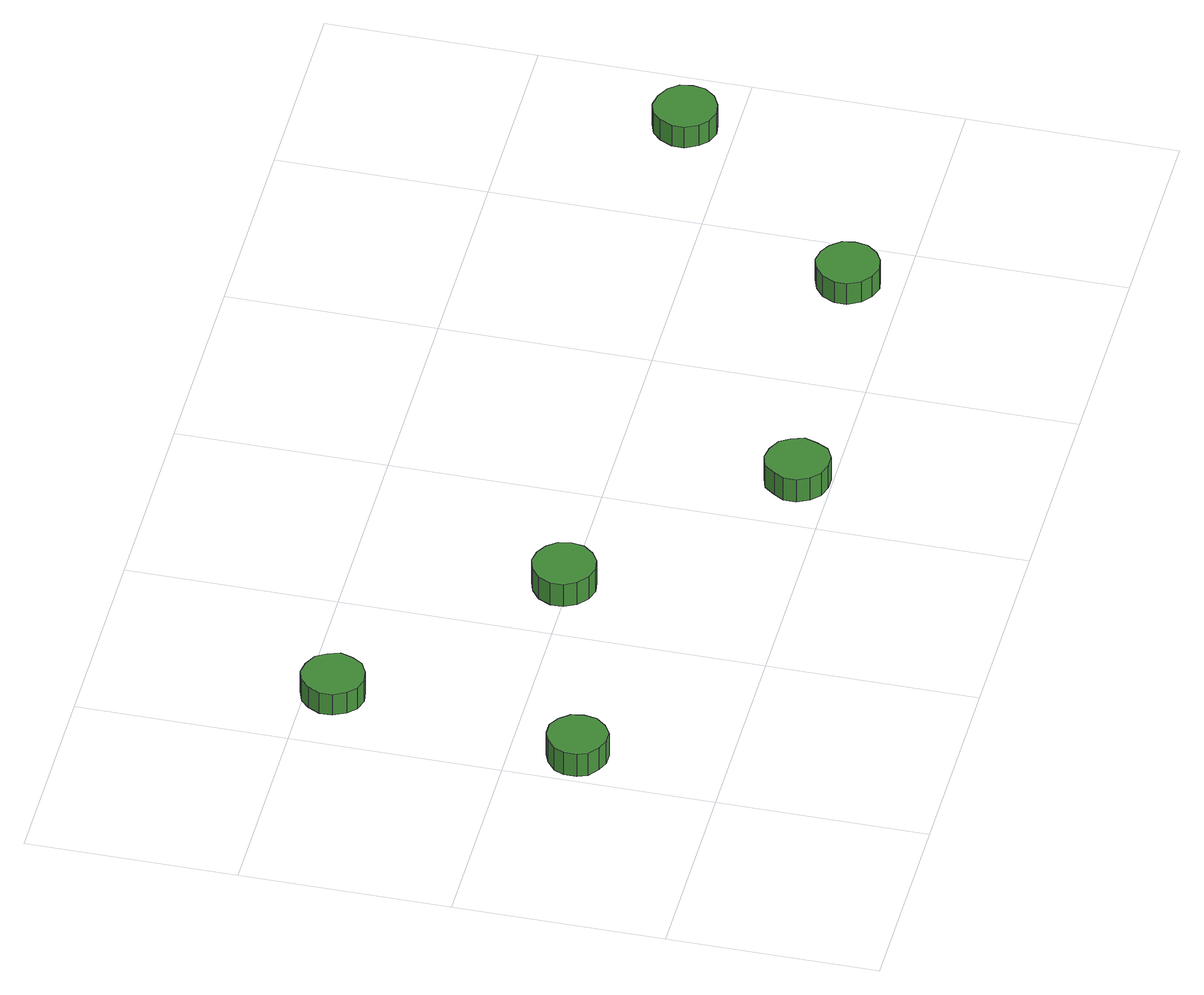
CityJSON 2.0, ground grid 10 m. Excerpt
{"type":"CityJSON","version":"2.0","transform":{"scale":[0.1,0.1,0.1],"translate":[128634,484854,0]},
"CityObjects":{
"tree1":{"type":"SolitaryVegetationObject","attributes":{"function":"something"},"geometry":[{"type":"MultiSurface","lod":"1","boundaries":[[[0,1,2,3,4,5,6,7,8,9,10,11,12,13,14]],[[15,16,17,18,19,20,21,22,23,24,25,26,27,28,29]],[[0,29,28,1]],[[1,28,27,2]],[[2,27,26,3]],[[3,26,25,4]],[[4,25,24,5]],[[5,24,23,6]],[[6,23,22,7]],[[7,22,21,8]],[[8,21,20,9]],[[9,20,19,10]],[[10,19,18,11]],[[11,18,17,12]],[[12,17,16,13]],[[13,16,15,14]],[[14,15,29,0]]]}]},
"tree2":{"type":"SolitaryVegetationObject","attributes":{"function":"something"},"geometry":[{"type":"MultiSurface","lod":"1","boundaries":[[[30,31,32,33,34,35,36,37,38,39,40,41,42,43,44]],[[45,46,47,48,49,50,51,52,53,54,55,56,57,58,59]],[[30,59,58,31]],[[31,58,57,32]],[[32,57,56,33]],[[33,56,55,34]],[[34,55,54,35]],[[35,54,53,36]],[[36,53,52,37]],[[37,52,51,38]],[[38,51,50,39]],[[39,50,49,40]],[[40,49,48,41]],[[41,48,47,42]],[[42,47,46,43]],[[43,46,45,44]],[[44,45,59,30]]]}]},
"tree3":{"type":"SolitaryVegetationObject","attributes":{"function":"something"},"geometry":[{"type":"MultiSurface","lod":"1","boundaries":[[[60,61,62,63,64,65,66,67,68,69,70,71,72,73,74]],[[75,76,77,78,79,80,81,82,83,84,85,86,87,88,89]],[[60,89,88,61]],[[61,88,87,62]],[[62,87,86,63]],[[63,86,85,64]],[[64,85,84,65]],[[65,84,83,66]],[[66,83,82,67]],[[67,82,81,68]],[[68,81,80,69]],[[69,80,79,70]],[[70,79,78,71]],[[71,78,77,72]],[[72,77,76,73]],[[73,76,75,74]],[[74,75,89,60]]]}]},
"tree4":{"type":"SolitaryVegetationObject","attributes":{"function":"something"},"geometry":[{"type":"MultiSurface","lod":"1","boundaries":[[[90,91,92,93,94,95,96,97,98,99,100,101,102,103,104]],[[105,106,107,108,109,110,111,112,113,114,115,116,117,118,119]],[[90,119,118,91]],[[91,118,117,92]],[[92,117,116,93]],[[93,116,115,94]],[[94,115,114,95]],[[95,114,113,96]],[[96,113,112,97]],[[97,112,111,98]],[[98,111,110,99]],[[99,110,109,100]],[[100,109,108,101]],[[101,108,107,102]],[[102,107,106,103]],[[103,106,105,104]],[[104,105,119,90]]]}]},
"tree5":{"type":"SolitaryVegetationObject","attributes":{"function":"something"},"geometry":[{"type":"MultiSurface","lod":"1","boundaries":[[[120,121,122,123,124,125,126,127,128,129,130,131,132,133,134]],[[135,136,137,138,139,140,141,142,143,144,145,146,147,148,149]],[[120,149,148,121]],[[121,148,147,122]],[[122,147,146,123]],[[123,146,145,124]],[[124,145,144,125]],[[125,144,143,126]],[[126,143,142,127]],[[127,142,141,128]],[[128,141,140,129]],[[129,140,139,130]],[[130,139,138,131]],[[131,138,137,132]],[[132,137,136,133]],[[133,136,135,134]],[[134,135,149,120]]]}]},
"tree6":{"type":"SolitaryVegetationObject","attributes":{"function":"something"},"geometry":[{"type":"MultiSurface","lod":"1","boundaries":[[[150,151,152,153,154,155,156,157,158,159,160,161,162,163,164]],[[165,166,167,168,169,170,171,172,173,174,175,176,177,178,179]],[[150,179,178,151]],[[151,178,177,152]],[[152,177,176,153]],[[153,176,175,154]],[[154,175,174,155]],[[155,174,173,156]],[[156,173,172,157]],[[157,172,171,158]],[[158,171,170,159]],[[159,170,169,160]],[[160,169,168,161]],[[161,168,167,162]],[[162,167,166,163]],[[163,166,165,164]],[[164,165,179,150]]]}]}
},
"vertices":[
[32,69,17],[31,75,17],[27,80,17],[22,83,17],[16,83,17],[11,81,17],[6,77,17],[4,72,17],[4,66,17],[6,61,17],[11,57,17],[16,55,17],[22,55,17],[27,58,17],[31,63,17],[31,63,4],[27,58,4],[22,55,4],[16,55,4],[11,57,4],[6,61,4],[4,66,4],[4,72,4],[6,77,4],[11,81,4],[16,83,4],[22,83,4],[27,80,4],[31,75,4],[32,69,4],
[50,187,17],[48,193,17],[45,198,17],[39,201,17],[33,202,17],[27,200,17],[23,196,17],[20,190,17],[20,184,17],[23,178,17],[27,174,17],[33,172,17],[39,173,17],[45,176,17],[48,181,17],[48,181,5],[45,176,5],[39,173,5],[33,172,5],[27,174,5],[23,178,5],[20,184,5],[20,190,5],[23,196,5],[27,200,5],[33,202,5],[39,201,5],[45,198,5],[48,193,5],[50,187,5],
[148,102,19],[147,108,19],[143,113,19],[138,116,19],[132,117,19],[126,115,19],[121,111,19],[118,105,19],[118,99,19],[121,93,19],[126,89,19],[132,87,19],[138,88,19],[143,91,19],[147,96,19],[147,96,6],[143,91,6],[138,88,6],[132,87,6],[126,89,6],[121,93,6],[118,99,6],[118,105,6],[121,111,6],[126,115,6],[132,117,6],[138,116,6],[143,113,6],[147,108,6],[148,102,6],
[246,16,18],[244,22,18],[241,27,18],[235,30,18],[229,31,18],[223,29,18],[219,24,18],[216,19,18],[216,13,18],[219,7,18],[223,3,18],[229,1,18],[235,1,18],[241,4,18],[244,10,18],[244,10,5],[241,4,5],[235,1,5],[229,1,5],[223,3,5],[219,7,5],[216,13,5],[216,19,5],[219,24,5],[223,29,5],[229,31,5],[235,30,5],[241,27,5],[244,22,5],[246,16,5],
[386,25,19],[385,31,19],[381,36,19],[376,39,19],[370,40,19],[364,38,19],[359,34,19],[356,28,19],[356,22,19],[359,16,19],[364,12,19],[370,10,19],[376,11,19],[381,14,19],[385,19,19],[385,19,7],[381,14,7],[376,11,7],[370,10,7],[364,12,7],[359,16,7],[356,22,7],[356,28,7],[359,34,7],[364,38,7],[370,40,7],[376,39,7],[381,36,7],[385,31,7],[386,25,7],
[472,121,24],[471,127,24],[467,132,24],[461,135,24],[455,136,24],[449,134,24],[445,130,24],[442,124,24],[442,118,24],[445,112,24],[449,108,24],[455,106,24],[461,107,24],[467,110,24],[471,115,24],[471,115,12],[467,110,12],[461,107,12],[455,106,12],[449,108,12],[445,112,12],[442,118,12],[442,124,12],[445,130,12],[449,134,12],[455,136,12],[461,135,12],[467,132,12],[471,127,12],[472,121,12]
]}
